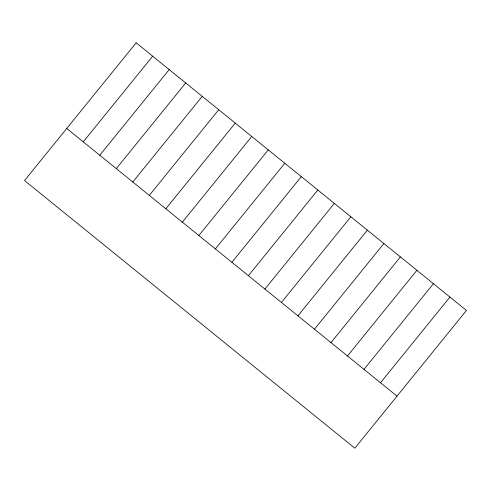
<?xml version="1.0" encoding="UTF-8"?>
<svg xmlns="http://www.w3.org/2000/svg" width="491" height="491" viewBox="0 0 491 491"><rect width="100%" height="100%" fill="white"/><g stroke="black" fill="none" stroke-linecap="round" stroke-linejoin="round"><path stroke-width="0.74" d="M83.255 141.862L152.676 56.189M99.771 155.242L169.192 69.575M116.287 168.622L185.708 82.954M132.797 182.008L202.218 96.34M149.313 195.387L218.734 109.72M165.829 208.773L235.25 123.106M182.345 222.153L251.76 136.486M198.855 235.539L268.276 149.865M215.371 248.919L284.792 163.251M231.887 262.298L301.308 176.631M248.403 275.684L317.818 190.017M264.913 289.064L334.334 203.397M281.429 302.45L350.85 216.783M297.945 315.83L367.366 230.162M314.455 329.216L383.876 243.542M330.971 342.595L400.392 256.928M347.487 355.975L416.908 270.308M364.003 369.361L433.424 283.694M380.513 382.741L449.934 297.073M66.739 128.476L397.029 396.127M136.16 42.809L24.55 180.547L354.84 448.191L466.45 310.453L136.16 42.809"/></g></svg>
